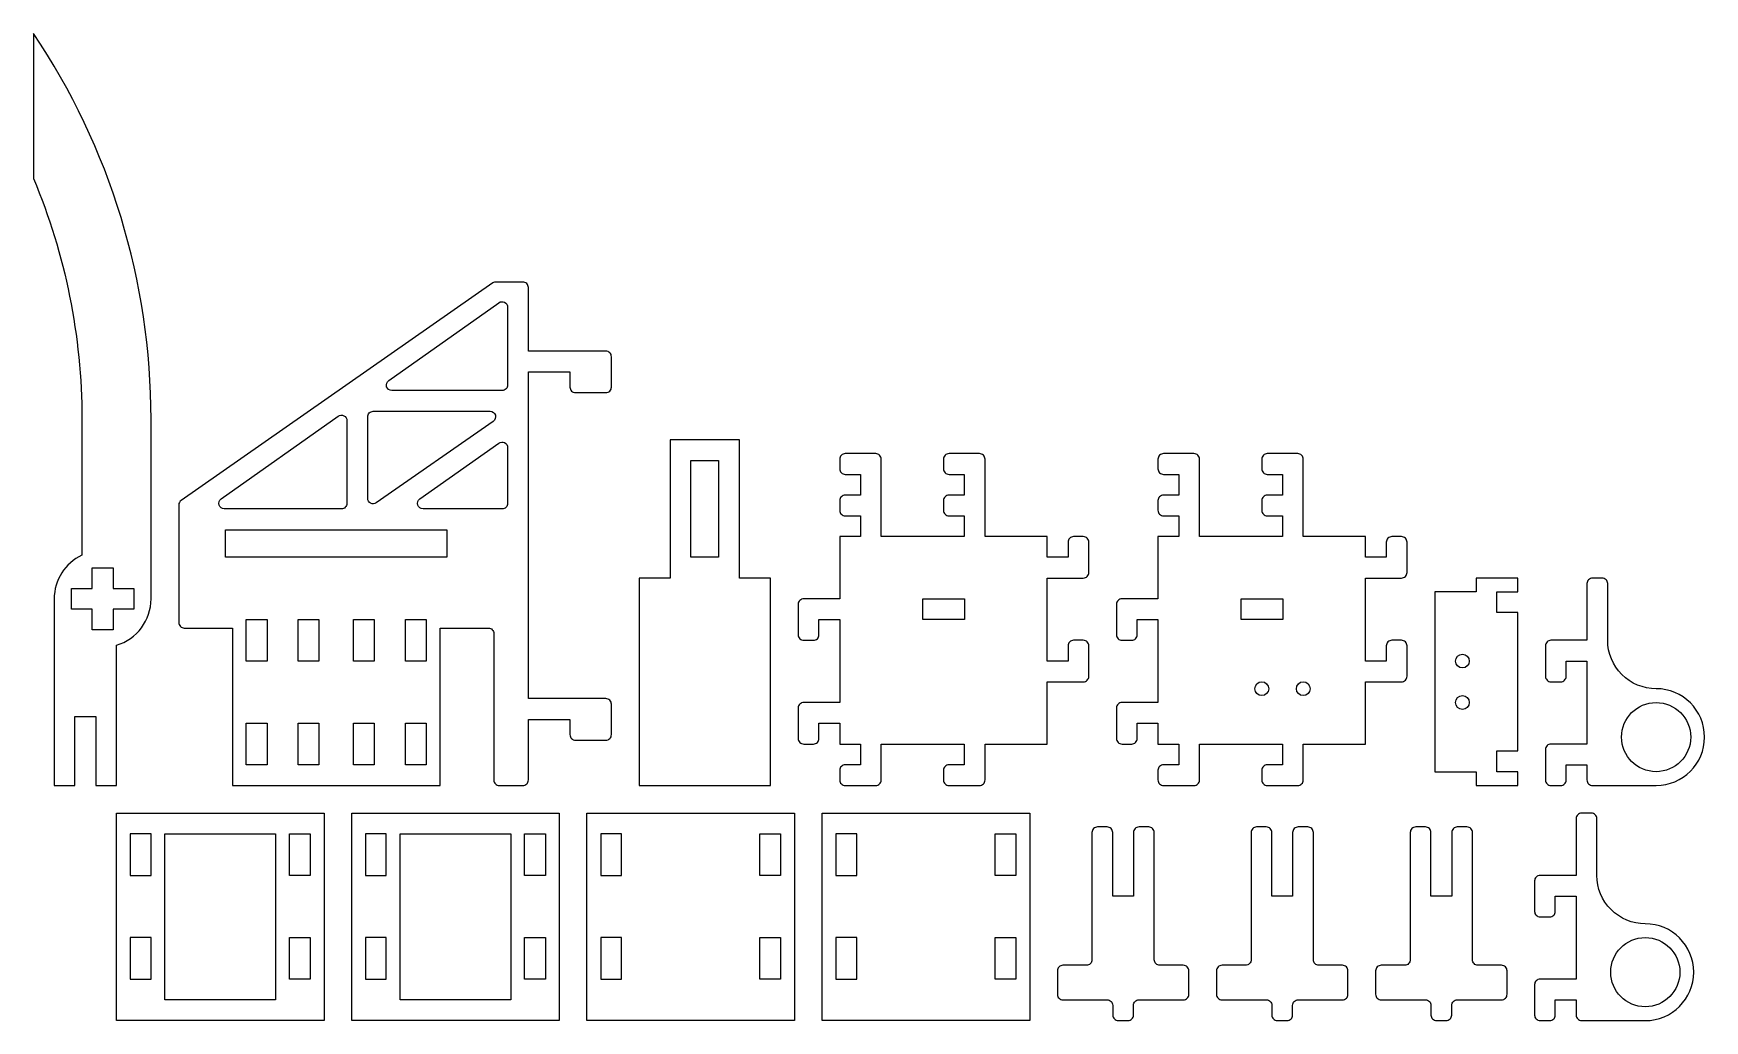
# Model space of a CAD drawing. Header units: inches. Extents: x 32 to 274, y 9 to 152.
import ezdxf

# ---------------------------------------------------------------- set-up
doc = ezdxf.new("R2010")
doc.units = ezdxf.units.IN
doc.header["$MEASUREMENT"] = 0
doc.layers.add('1 Marcacao', color=1, linetype='Continuous')
doc.layers.add('2 Corte', color=3, linetype='Continuous')

msp = doc.modelspace()

# ---------------------------------------------------------------- linework, layer by layer
at = {"layer": '1 Marcacao', "flags": 128}
for points in [[(99.39, 113.07, -0.608315), (100.65, 112.42), (100.65, 101.16, -0.414214), (99.85, 100.36), (83.92, 100.36, -0.731547), (83.46, 101.81)], [(76.15, 96.65, -0.608315), (77.42, 96), (77.42, 84.04, -0.414214), (76.62, 83.24), (59.69, 83.24, -0.731547), (59.23, 84.69)], [(80.42, 96.56, -0.414214), (81.22, 97.36), (98.11, 97.36, -0.733858), (98.57, 95.9), (81.67, 84.12, -0.606257), (80.42, 84.77)], [(99.39, 92.77, -0.608315), (100.65, 92.12), (100.65, 84.04, -0.414214), (99.85, 83.24), (88.42, 83.24, -0.731547), (87.96, 84.69)], [(238.65, 60.24, -1), (238.65, 62.24, -1)], [(210.65, 57.24, -1), (208.65, 57.24, -1)], [(216.65, 57.24, -1), (214.65, 57.24, -1)], [(238.65, 54.24, -1), (238.65, 56.24, -1)], [(271.65, 50.24, -1), (261.65, 50.24, -1)], [(270.08, 16.24, -1), (260.08, 16.24, -1)]]:
    msp.add_lwpolyline(points, format="xyb", close=True, dxfattribs=at)
for points in [[(127.15, 90.24), (131.15, 90.24), (131.15, 76.24), (127.15, 76.24)], [(91.88, 80.24), (91.88, 76.24), (59.88, 76.24), (59.88, 80.24)], [(46.61, 71.74), (46.61, 68.74), (43.61, 68.74), (43.61, 65.74), (40.61, 65.74), (40.61, 68.74), (37.61, 68.74), (37.61, 71.74), (40.61, 71.74), (40.61, 74.74), (43.61, 74.74), (43.61, 71.74)], [(160.68, 67.24), (160.68, 70.24), (166.68, 70.24), (166.68, 67.24)], [(212.68, 67.24), (206.68, 67.24), (206.68, 70.24), (212.68, 70.24)], [(65.88, 61.24), (62.88, 61.24), (62.88, 67.24), (65.88, 67.24)], [(70.38, 67.24), (73.38, 67.24), (73.38, 61.24), (70.38, 61.24)], [(81.38, 61.24), (78.38, 61.24), (78.38, 67.24), (81.38, 67.24)], [(88.88, 67.24), (88.88, 61.24), (85.88, 61.24), (85.88, 67.24)], [(65.88, 46.24), (62.88, 46.24), (62.88, 52.24), (65.88, 52.24)], [(70.38, 52.24), (73.38, 52.24), (73.38, 46.24), (70.38, 46.24)], [(78.38, 52.24), (81.38, 52.24), (81.38, 46.24), (78.38, 46.24)], [(85.88, 52.24), (88.88, 52.24), (88.88, 46.24), (85.88, 46.24)], [(49.11, 30.24), (49.11, 36.24), (46.11, 36.24), (46.11, 30.24)], [(51.11, 36.24), (67.11, 36.24), (67.11, 12.24), (51.11, 12.24)], [(72.11, 30.24), (69.11, 30.24), (69.11, 36.24), (72.11, 36.24)], [(83.11, 30.24), (83.11, 36.24), (80.11, 36.24), (80.11, 30.24)], [(85.11, 36.24), (101.11, 36.24), (101.11, 12.24), (85.11, 12.24)], [(103.11, 30.24), (103.11, 36.24), (106.11, 36.24), (106.11, 30.24)], [(117.11, 30.24), (117.11, 36.24), (114.11, 36.24), (114.11, 30.24)], [(137.11, 36.24), (140.11, 36.24), (140.11, 30.24), (137.11, 30.24)], [(151.11, 30.24), (151.11, 36.24), (148.11, 36.24), (148.11, 30.24)], [(171.11, 30.24), (171.11, 36.24), (174.11, 36.24), (174.11, 30.24)], [(46.11, 21.24), (46.11, 15.24), (49.11, 15.24), (49.11, 21.24)], [(72.11, 15.24), (69.11, 15.24), (69.11, 21.24), (72.11, 21.24)], [(80.11, 21.24), (80.11, 15.24), (83.11, 15.24), (83.11, 21.24)], [(106.11, 21.24), (106.11, 15.24), (103.11, 15.24), (103.11, 21.24)], [(114.11, 21.24), (114.11, 15.24), (117.11, 15.24), (117.11, 21.24)], [(140.11, 15.24), (137.11, 15.24), (137.11, 21.24), (140.11, 21.24)], [(148.11, 21.24), (148.11, 15.24), (151.11, 15.24), (151.11, 21.24)], [(174.11, 21.24), (174.11, 15.24), (171.11, 15.24), (171.11, 21.24)]]:
    msp.add_lwpolyline(points, close=True, dxfattribs=at)
at = {"layer": '2 Corte', "flags": 128}
for points in [[(49.11, 96.24, 0.149011), (32.11, 152.01), (32.11, 131.04, -0.099579), (39.11, 96.24), (39.11, 76.56, 0.28969), (35.11, 70.24), (35.11, 43.24), (38.11, 43.24), (38.11, 53.24), (41.11, 53.24), (41.11, 43.24), (44.11, 43.24), (44.11, 63.53, 0.331679), (49.11, 70.24)], [(103.65, 103.06), (109.65, 103.06), (109.65, 100.86, 0.414214), (110.45, 100.06), (114.85, 100.06, 0.414214), (115.65, 100.86), (115.65, 105.26, 0.414214), (114.85, 106.06), (103.65, 106.06), (103.65, 115.26, 0.414214), (102.85, 116.06), (98.97, 116.06, 0.153497), (98.51, 115.92), (53.45, 84.48, 0.245131), (53.11, 83.82), (53.11, 66.81, 0.414214), (53.91, 66.01), (60.88, 66.01), (60.88, 43.24), (90.88, 43.24), (90.88, 66.01), (97.85, 66.01, -0.414214), (98.65, 65.21), (98.65, 44.04, 0.414214), (99.45, 43.24), (102.85, 43.24, 0.414214), (103.65, 44.04), (103.65, 52.8), (109.65, 52.8), (109.65, 50.6, 0.414214), (110.45, 49.8), (114.85, 49.8, 0.414214), (115.65, 50.6), (115.65, 55, 0.414214), (114.85, 55.8), (103.65, 55.8)], [(178.65, 73.24), (183.85, 73.24, 0.414214), (184.65, 74.04), (184.65, 78.44, 0.414214), (183.85, 79.24), (182.45, 79.24, 0.414214), (181.65, 78.44), (181.65, 76.24), (178.65, 76.24), (178.65, 79.24), (169.65, 79.24), (169.65, 90.44, 0.414214), (168.85, 91.24), (164.45, 91.24, 0.414214), (163.65, 90.44), (163.65, 89.04, 0.414214), (164.45, 88.24), (166.65, 88.24), (166.65, 85.24), (164.45, 85.24, 0.414214), (163.65, 84.44), (163.65, 83.04, 0.414214), (164.45, 82.24), (166.65, 82.24), (166.65, 79.24), (154.65, 79.24), (154.65, 90.44, 0.414214), (153.85, 91.24), (149.45, 91.24, 0.414214), (148.65, 90.44), (148.65, 89.04, 0.414214), (149.45, 88.24), (151.65, 88.24), (151.65, 85.24), (149.45, 85.24, 0.414214), (148.65, 84.44), (148.65, 83.04, 0.414214), (149.45, 82.24), (151.65, 82.24), (151.65, 79.24), (148.65, 79.24), (148.65, 70.24), (143.45, 70.24, 0.414214), (142.65, 69.44), (142.65, 65.04, 0.414214), (143.45, 64.24), (144.85, 64.24, 0.414214), (145.65, 65.04), (145.65, 67.24), (148.65, 67.24), (148.65, 55.24), (143.45, 55.24, 0.414214), (142.65, 54.44), (142.65, 50.04, 0.414214), (143.45, 49.24), (144.85, 49.24, 0.414214), (145.65, 50.04), (145.65, 52.24), (148.65, 52.24), (148.65, 49.24), (151.65, 49.24), (151.65, 46.24), (149.45, 46.24, 0.414214), (148.65, 45.44), (148.65, 44.04, 0.414214), (149.45, 43.24), (153.85, 43.24, 0.414214), (154.65, 44.04), (154.65, 49.24), (166.65, 49.24), (166.65, 46.24), (164.45, 46.24, 0.414214), (163.65, 45.44), (163.65, 44.04, 0.414214), (164.45, 43.24), (168.85, 43.24, 0.414214), (169.65, 44.04), (169.65, 49.24), (178.65, 49.24), (178.65, 58.24), (183.85, 58.24, 0.414214), (184.65, 59.04), (184.65, 63.44, 0.414214), (183.85, 64.24), (182.45, 64.24, 0.414214), (181.65, 63.44), (181.65, 61.24), (178.65, 61.24)], [(227.65, 61.24), (224.65, 61.24), (224.65, 73.24), (229.85, 73.24, 0.414214), (230.65, 74.04), (230.65, 78.44, 0.414214), (229.85, 79.24), (228.45, 79.24, 0.414214), (227.65, 78.44), (227.65, 76.24), (224.65, 76.24), (224.65, 79.24), (215.65, 79.24), (215.65, 90.44, 0.414214), (214.85, 91.24), (210.45, 91.24, 0.414214), (209.65, 90.44), (209.65, 89.04, 0.414214), (210.45, 88.24), (212.65, 88.24), (212.65, 85.24), (210.45, 85.24, 0.414214), (209.65, 84.44), (209.65, 83.04, 0.414214), (210.45, 82.24), (212.65, 82.24), (212.65, 79.24), (200.65, 79.24), (200.65, 90.44, 0.414214), (199.85, 91.24), (195.45, 91.24, 0.414214), (194.65, 90.44), (194.65, 89.04, 0.414214), (195.45, 88.24), (197.65, 88.24), (197.65, 85.24), (195.45, 85.24, 0.414214), (194.65, 84.44), (194.65, 83.04, 0.414214), (195.45, 82.24), (197.65, 82.24), (197.65, 79.24), (194.65, 79.24), (194.65, 70.24), (189.45, 70.24, 0.414214), (188.65, 69.44), (188.65, 65.04, 0.414214), (189.45, 64.24), (190.85, 64.24, 0.414214), (191.65, 65.04), (191.65, 67.24), (194.65, 67.24), (194.65, 55.24), (189.45, 55.24, 0.414214), (188.65, 54.44), (188.65, 50.04, 0.414214), (189.45, 49.24), (190.85, 49.24, 0.414214), (191.65, 50.04), (191.65, 52.24), (194.65, 52.24), (194.65, 49.24), (197.65, 49.24), (197.65, 46.24), (195.45, 46.24, 0.414214), (194.65, 45.44), (194.65, 44.04, 0.414214), (195.45, 43.24), (199.85, 43.24, 0.414214), (200.65, 44.04), (200.65, 49.24), (212.65, 49.24), (212.65, 46.24), (210.45, 46.24, 0.414214), (209.65, 45.44), (209.65, 44.04, 0.414214), (210.45, 43.24), (214.85, 43.24, 0.414214), (215.65, 44.04), (215.65, 49.24), (224.65, 49.24), (224.65, 58.24), (229.85, 58.24, 0.414214), (230.65, 59.04), (230.65, 63.44, 0.414214), (229.85, 64.24), (228.45, 64.24, 0.414214), (227.65, 63.44)], [(266.65, 57.24, -0.414214), (259.65, 64.24), (259.65, 72.44, 0.414214), (258.85, 73.24), (257.45, 73.24, 0.414214), (256.65, 72.44), (256.65, 64.24), (251.45, 64.24, 0.414214), (250.65, 63.44), (250.65, 59.04, 0.414214), (251.45, 58.24), (252.85, 58.24, 0.414214), (253.65, 59.04), (253.65, 61.24), (256.65, 61.24), (256.65, 49.24), (251.45, 49.24, 0.414214), (250.65, 48.44), (250.65, 44.04, 0.414214), (251.45, 43.24), (252.85, 43.24, 0.414214), (253.65, 44.04), (253.65, 46.24), (256.65, 46.24), (256.65, 44.04, 0.414214), (257.45, 43.24), (266.65, 43.24, 1)], [(258.08, 30.24), (258.08, 38.44, 0.414214), (257.28, 39.24), (255.88, 39.24, 0.414214), (255.08, 38.44), (255.08, 30.24), (249.88, 30.24, 0.414214), (249.08, 29.44), (249.08, 25.04, 0.414214), (249.88, 24.24), (251.28, 24.24, 0.414214), (252.08, 25.04), (252.08, 27.24), (255.08, 27.24), (255.08, 15.24), (249.88, 15.24, 0.414214), (249.08, 14.44), (249.08, 10.04, 0.414214), (249.88, 9.24), (251.28, 9.24, 0.414214), (252.08, 10.04), (252.08, 12.24), (255.08, 12.24), (255.08, 10.04, 0.414214), (255.88, 9.24), (265.08, 9.24, 1), (265.08, 23.24, -0.414214)], [(194.11, 36.44, 0.414214), (193.31, 37.24), (191.91, 37.24, 0.414214), (191.11, 36.44), (191.11, 27.24), (188.11, 27.24), (188.11, 36.44, 0.414214), (187.31, 37.24), (185.91, 37.24, 0.414214), (185.11, 36.44), (185.11, 18.04, -0.414214), (184.31, 17.24), (180.91, 17.24, 0.414214), (180.11, 16.44), (180.11, 13.04, 0.414214), (180.91, 12.24), (187.31, 12.24, -0.414214), (188.11, 11.44), (188.11, 10.04, 0.414214), (188.91, 9.24), (190.31, 9.24, 0.414214), (191.11, 10.04), (191.11, 11.44, -0.414214), (191.91, 12.24), (198.31, 12.24, 0.414214), (199.11, 13.04), (199.11, 16.44, 0.414214), (198.31, 17.24), (194.91, 17.24, -0.414214), (194.11, 18.04)], [(217.91, 17.24, -0.414214), (217.11, 18.04), (217.11, 36.44, 0.414214), (216.31, 37.24), (214.91, 37.24, 0.414214), (214.11, 36.44), (214.11, 27.24), (211.11, 27.24), (211.11, 36.44, 0.414214), (210.31, 37.24), (208.91, 37.24, 0.414214), (208.11, 36.44), (208.11, 18.04, -0.414214), (207.31, 17.24), (203.91, 17.24, 0.414214), (203.11, 16.44), (203.11, 13.04, 0.414214), (203.91, 12.24), (210.31, 12.24, -0.414214), (211.11, 11.44), (211.11, 10.04, 0.414214), (211.91, 9.24), (213.31, 9.24, 0.414214), (214.11, 10.04), (214.11, 11.44, -0.414214), (214.91, 12.24), (221.31, 12.24, 0.414214), (222.11, 13.04), (222.11, 16.44, 0.414214), (221.31, 17.24)], [(240.11, 36.44, 0.414214), (239.31, 37.24), (237.91, 37.24, 0.414214), (237.11, 36.44), (237.11, 27.24), (234.11, 27.24), (234.11, 36.44, 0.414214), (233.31, 37.24), (231.91, 37.24, 0.414214), (231.11, 36.44), (231.11, 18.04, -0.414214), (230.31, 17.24), (226.91, 17.24, 0.414214), (226.11, 16.44), (226.11, 13.04, 0.414214), (226.91, 12.24), (233.31, 12.24, -0.414214), (234.11, 11.44), (234.11, 10.04, 0.414214), (234.91, 9.24), (236.31, 9.24, 0.414214), (237.11, 10.04), (237.11, 11.44, -0.414214), (237.91, 12.24), (244.31, 12.24, 0.414214), (245.11, 13.04), (245.11, 16.44, 0.414214), (244.31, 17.24), (240.91, 17.24, -0.414214), (240.11, 18.04)]]:
    msp.add_lwpolyline(points, format="xyb", close=True, dxfattribs=at)
for points in [[(138.65, 73.24), (134.15, 73.24), (134.15, 93.24), (124.15, 93.24), (124.15, 73.24), (119.65, 73.24), (119.65, 43.24), (138.65, 43.24)], [(246.65, 68.24), (243.65, 68.24), (243.65, 71.24), (246.65, 71.24), (246.65, 73.24), (240.65, 73.24), (240.65, 71.24), (234.65, 71.24), (234.65, 45.24), (240.65, 45.24), (240.65, 43.24), (246.65, 43.24), (246.65, 45.24), (243.65, 45.24), (243.65, 48.24), (246.65, 48.24)], [(74.11, 9.24), (44.11, 9.24), (44.11, 39.24), (74.11, 39.24)], [(108.11, 9.24), (78.11, 9.24), (78.11, 39.24), (108.11, 39.24)], [(142.11, 9.24), (112.11, 9.24), (112.11, 39.24), (142.11, 39.24)], [(176.11, 9.24), (146.11, 9.24), (146.11, 39.24), (176.11, 39.24)]]:
    msp.add_lwpolyline(points, close=True, dxfattribs=at)

doc.saveas('drawing.dxf')
